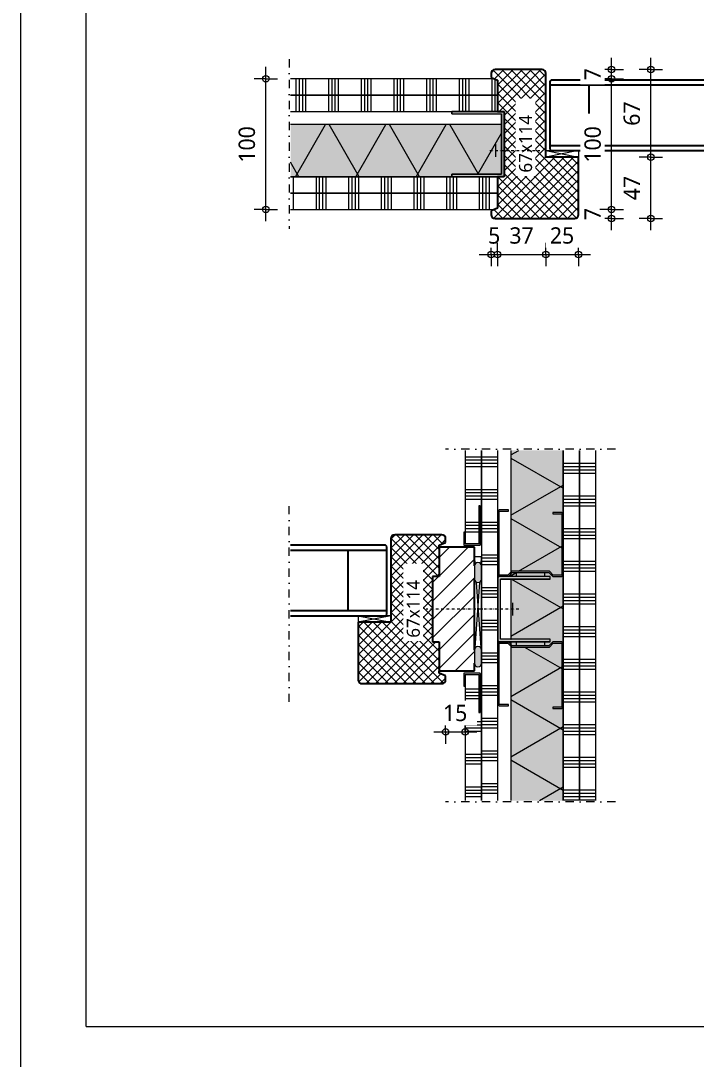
# Model space of a CAD drawing. Header units: millimetres. Extents: x -14863 to -6053, y 1430 to 7872.
# Drawn here: x -14853 to -14336, y 6282 to 7077 of the extents above; entities that cross this region are included whole.
import ezdxf

# ---------------------------------------------------------------- set-up
doc = ezdxf.new("R2010")
doc.units = ezdxf.units.MM
doc.linetypes.add('Dash dot', pattern=[15.875, 6.35, -4.7625, 0, -4.7625])
doc.linetypes.add('Streep-stip _ detail', pattern=[4, 2, -1, 0, -1])
for name, color, linetype, lineweight in [('A-ANNO-DIMS', 211, 'Continuous', 13), ('A-ANNO-DIMS-5', 211, 'Continuous', 13), ('A-ANNO-NOTE', 131, 'Continuous', 18), ('A-DETL', 90, 'Continuous', 18), ('A-DETL-GENF', 92, 'Continuous', 18)]:
    doc.layers.add(name, color=color, linetype=linetype, lineweight=lineweight)
doc.styles.add('Segoe UI', font='segoeui.ttf', dxfattribs={"height": 10})
doc.styles.add('Segoe UI_2', font='segoeui.ttf', dxfattribs={"height": 12.5})
doc.dimstyles.new('2_5_mm', dxfattribs={"dimscale": 304.8, "dimtxt": 13.092049, "dimasz": 0.016404, "dimexe": 0.029528, "dimexo": 0.0625, "dimgap": 0.014764, "dimtad": 1, "dimdec": 0, "dimzin": 0, "dimdsep": 46, "dimtxsty": 'Segoe UI_2', "dimblk1": 'DOTBLANK', "dimblk2": 'DOTBLANK', "dimsah": 1, "dimcen": 0.09, "dimdle": 0.029528, "dimazin": 0, "dimtfac": 1, "dimtdec": 4, "dimtix": 1, "dimtmove": 0, "dimatfit": 3, "dimfxl": 0.029528, "dimfxlon": 1, "dimtvp": 1, "dimtfill": 1, "dimtolj": 1, "dimtzin": 0, "dimarcsym": 2})

# ---------------------------------------------------------------- blocks, each defined once
blk = doc.blocks.new('42 isolatie - Type 1-3760191-32_1 Binnenkozijnen - hout')
at = {"layer": 'A-DETL-GENF'}
h = blk.add_hatch(color=256, dxfattribs=at)
h.paths.add_polyline_path([(1.28, 0.8), (124.82, 0.8), (124.82, 2.8), (162.82, 2.8), (162.82, 40.8), (1.28, 40.8)])
h.paths.add_polyline_path([(164.82, 0.8), (164.82, 1.8), (163.82, 0.8)])
at = {"layer": 'A-DETL-GENF', "lineweight": 13}
h = blk.add_hatch(dxfattribs=at)
h.set_pattern_fill('FP_7', color=256, style=0, pattern_type=2)
h.set_pattern_definition([(60, (0, 0), (-34.641, 20), []), (120, (0, 0), (-34.641, -20), [])])
h.paths.add_polyline_path([(1.28, 0.8), (124.82, 0.8), (124.82, 2.8), (162.82, 2.8), (162.82, 40.8), (1.28, 40.8)])
h.paths.add_polyline_path([(164.82, 0.8), (164.82, 1.8), (163.82, 0.8)])
at = {"layer": 'A-DETL-GENF'}
for p, q in [((162.82, 40.8), (1.28, 40.8)), ((162.82, 40.8), (1.28, 40.8)), ((1.28, 0.8), (124.82, 0.8)), ((124.82, 0.8), (159.82, 0.8))]:
    blk.add_line(p, q, dxfattribs=at)
blk = doc.blocks.new('40  gipsplaat - D12_5-2957420-32_1 Binnenkozijnen - hout')
at = {"layer": 'A-DETL-GENF', "lineweight": 13}
h = blk.add_hatch(dxfattribs=at)
h.set_pattern_fill('FP_24', color=256, style=0, pattern_type=2)
h.set_pattern_definition([(90, (14657.634, -7007.66), (-25, 1e-15), []), (90, (14660.134, -7007.66), (-25, 1e-15), []), (90, (14662.634, -7007.66), (-25, 1e-15), []), (90, (14665.134, -7007.66), (-25, 1e-15), [])])
h.paths.add_polyline_path([(159.54, 0), (159.54, 12.5), (1, 12.5), (1, 0), (124.54, 0)])
at = {"layer": 'A-DETL-GENF'}
for p, q in [((159.54, 12.5), (1, 12.5)), ((159.54, 0), (159.54, 12.5)), ((159.54, 0), (159.54, 12.5)), ((1, 0), (124.54, 0)), ((1, 0), (124.54, 0)), ((124.54, 0), (159.54, 0))]:
    blk.add_line(p, q, dxfattribs=at)
blk = doc.blocks.new('40  gipsplaat - D12_5-V8-32_1 Binnenkozijnen - hout')
at = {"layer": 'A-DETL-GENF', "lineweight": 13}
h = blk.add_hatch(dxfattribs=at)
h.set_pattern_fill('FP_25', color=256, style=0, pattern_type=2)
h.set_pattern_definition([(90, (14657.634, -7020.16), (-25, 1e-15), []), (90, (14660.134, -7020.16), (-25, 1e-15), []), (90, (14662.634, -7020.16), (-25, 1e-15), []), (90, (14665.134, -7020.16), (-25, 1e-15), [])])
h.paths.add_polyline_path([(154.54, 0), (159.54, 0), (159.54, 11.5), (157.04, 12.5), (1, 12.5), (1, 0), (30.04, 0)])
at = {"layer": 'A-DETL-GENF'}
for p, q in [((157.04, 12.5), (1, 12.5)), ((157.04, 12.5), (1, 12.5)), ((159.54, 0), (159.54, 11.5)), ((1, 0), (159.54, 0)), ((1, 0), (159.54, 0))]:
    blk.add_line(p, q, dxfattribs=at)
blk = doc.blocks.new('40  gipsplaat - D12_5-V9-32_1 Binnenkozijnen - hout')
at = {"layer": 'A-DETL-GENF', "lineweight": 13}
h = blk.add_hatch(dxfattribs=at)
h.set_pattern_fill('FP_26', color=256, style=0, pattern_type=2)
h.set_pattern_definition([(270, (-14498.096, 6957.66), (25, 1e-15), []), (270, (-14500.596, 6957.66), (25, 1e-15), []), (270, (-14503.096, 6957.66), (25, 1e-15), []), (270, (-14505.596, 6957.66), (25, 1e-15), [])])
h.paths.add_polyline_path([(129.5, 12.5), (0, 12.5), (0, 0), (158.54, 0), (158.54, 12.5)])
at = {"layer": 'A-DETL-GENF'}
for p, q in [((158.54, 12.5), (0, 12.5)), ((0, 12.5), (0, 0)), ((0, 12.5), (0, 0)), ((0, 0), (35, 0)), ((35, 0), (158.54, 0)), ((35, 0), (158.54, 0))]:
    blk.add_line(p, q, dxfattribs=at)
blk = doc.blocks.new('40  gipsplaat - D12_5-V10-32_1 Binnenkozijnen - hout')
at = {"layer": 'A-DETL-GENF', "lineweight": 13}
h = blk.add_hatch(dxfattribs=at)
h.set_pattern_fill('FP_27', color=256, style=0, pattern_type=2)
h.set_pattern_definition([(270, (-14498.096, 6945.16), (25, 1e-15), []), (270, (-14500.596, 6945.16), (25, 1e-15), []), (270, (-14503.096, 6945.16), (25, 1e-15), []), (270, (-14505.596, 6945.16), (25, 1e-15), [])])
h.paths.add_polyline_path([(158.54, 12.5), (2.5, 12.5), (0, 11.5), (0, 0), (158.54, 0)])
at = {"layer": 'A-DETL-GENF'}
for p, q in [((0, 11.5), (0, 0)), ((158.54, 12.5), (2.5, 12.5)), ((158.54, 12.5), (2.5, 12.5)), ((0, 0), (158.54, 0)), ((0, 0), (158.54, 0))]:
    blk.add_line(p, q, dxfattribs=at)
blk = doc.blocks.new('22 verzwaard metalstud profiel - 50 mm-4398025-32_1 Binnenkozijnen - hout')
at = {"layer": 'A-DETL-GENF'}
blk.add_hatch(color=256, dxfattribs=at).paths.add_polyline_path([(-25, 5), (-25, 1), (-24, 0), (24, 0), (25, 1), (25, 40), (23, 40), (23, 2), (-23, 2), (-23, 40), (-25, 40)])
for p, q in [((-23, 40), (-25, 40)), ((-25, 40), (-25, 5)), ((-25, 40), (-25, 5)), ((-25, 40), (-23, 40)), ((-23, 2), (-23, 40)), ((-23, 40), (-23, 2)), ((25, 40), (23, 40)), ((23, 40), (23, 2)), ((23, 40), (23, 2)), ((23, 40), (25, 40)), ((25, 5), (25, 40)), ((25, 40), (25, 5)), ((-25, 1), (-24, 0)), ((-25, 1), (-24, 0)), ((23, 2), (-23, 2)), ((-23, 2), (23, 2)), ((24, 0), (25, 1)), ((25, 1), (24, 0))]:
    blk.add_line(p, q, dxfattribs=at)
blk = doc.blocks.new('32 houten stijl var I - 67x114 _25sp_-4926332-32_1 Binnenkozijnen - hout')
at = {"layer": 'A-DETL-GENF', "lineweight": 13}
h = blk.add_hatch(dxfattribs=at)
h.set_pattern_fill('FP_28', color=256, style=0, pattern_type=2)
h.set_pattern_definition([(45, (14493.096, -7039.661), (-3.5355339, 3.5355339), []), (135, (14493.096, -7039.661), (-3.5355339, -3.5355339), [])])
h.paths.add_polyline_path([(64, -114), (64.78, -113.9), (65.5, -113.6), (66.12, -113.12), (66.6, -112.5), (66.9, -111.78), (67, -111), (67, -67), (42, -67), (42, -3), (41.9, -2.22), (41.6, -1.5), (41.12, -0.88), (40.5, -0.4), (39.78, -0.1), (39, 0), (3, 0), (2.22, -0.1), (1.5, -0.4), (0.88, -0.88), (0.4, -1.5), (0.1, -2.22), (0, -3), (0, -6), (5, -8), (5, -32), (10, -32), (10, -82), (5, -82), (5, -106), (0, -108), (0, -111), (0.1, -111.78), (0.4, -112.5), (0.88, -113.12), (1.5, -113.6), (2.22, -113.9), (3, -114), (28.19, -114)])
at = {"layer": 'A-DETL-GENF', "lineweight": 25}
for p, q in [((39, 0), (3, 0)), ((0, -3), (0, -6)), ((0, -6), (5, -8)), ((42, -67), (42, -3)), ((5, -8), (5, -32)), ((5, -32), (10, -32)), ((10, -32), (10, -82)), ((67, -67), (42, -67)), ((67, -111), (67, -67)), ((10, -82), (5, -82)), ((5, -82), (5, -106)), ((5, -106), (0, -108)), ((0, -108), (0, -111)), ((3, -114), (64, -114))]:
    blk.add_line(p, q, dxfattribs=at)
for centre, start, end in [((3, -3), 90, 180), ((39, -3), 0, 90), ((3, -111), 180, 270), ((64, -111), 270, 0)]:
    blk.add_arc(centre, 3, start, end, dxfattribs=at)
blk = doc.blocks.new('32 binnendeur-horizontaal - D 54 _sp25_-2392884-32_1 Binnenkozijnen - hout')
at = {"layer": 'A-DETL-GENF', "lineweight": 25}
for p, q in [((-952.26, 1052.46), (-953.26, 1051.46)), ((-953.26, 1051.46), (-953.26, 1048.46)), ((-824.47, 1052.46), (-952.26, 1052.46)), ((-685.26, 1052.46), (-770.47, 1052.46)), ((-684.26, 1051.46), (-685.26, 1052.46)), ((-684.26, 1048.46), (-684.26, 1051.46)), ((-923.26, 1048.46), (-953.26, 1048.46)), ((-953.26, 1048.46), (-953.26, 1002.46)), ((-824.47, 1048.46), (-953.26, 1048.46)), ((-923.26, 1002.46), (-923.26, 1048.46)), ((-684.26, 1048.46), (-770.47, 1048.46)), ((-714.26, 1048.46), (-714.26, 1002.46)), ((-684.26, 1048.46), (-714.26, 1048.46)), ((-684.26, 1002.46), (-684.26, 1048.46)), ((-953.26, 1002.46), (-953.26, 999.46)), ((-953.26, 1002.46), (-923.26, 1002.46)), ((-953.26, 1002.46), (-824.47, 1002.46)), ((-770.47, 1002.46), (-684.26, 1002.46)), ((-714.26, 1002.46), (-684.26, 1002.46)), ((-684.26, 999.46), (-684.26, 1002.46)), ((-953.26, 999.46), (-952.26, 998.46)), ((-952.26, 998.46), (-824.47, 998.46)), ((-770.47, 998.46), (-685.26, 998.46)), ((-685.26, 998.46), (-684.26, 999.46))]:
    blk.add_line(p, q, dxfattribs=at)
at = {"layer": 'A-DETL-GENF'}
for p, q in [((-956.26, 998.46), (-931.26, 998.46)), ((-956.26, 993.46), (-956.26, 998.46)), ((-956.26, 998.46), (-931.26, 993.46)), ((-931.26, 998.46), (-956.26, 993.46)), ((-931.26, 998.46), (-931.26, 993.46)), ((-706.26, 998.46), (-706.26, 993.46)), ((-681.26, 998.46), (-706.26, 998.46)), ((-681.26, 998.46), (-706.26, 993.46)), ((-706.26, 998.46), (-681.26, 993.46)), ((-681.26, 993.46), (-681.26, 998.46)), ((-931.26, 993.46), (-956.26, 993.46)), ((-706.26, 993.46), (-681.26, 993.46))]:
    blk.add_line(p, q, dxfattribs=at)
blk = doc.blocks.new('32 houten stijl var I - 67x114 _25sp_-V18-32_1 Binnenkozijnen - hout')
at = {"layer": 'A-DETL-GENF', "lineweight": 13}
h = blk.add_hatch(dxfattribs=at)
h.set_pattern_fill('FP_45', color=256, style=0, pattern_type=2)
h.set_pattern_definition([(225, (-14527.894, 6683.661), (3.5355339, -3.5355339), []), (315, (-14527.894, 6683.661), (3.5355339, 3.5355339), [])])
h.paths.add_polyline_path([(64, 114), (3, 114), (2.22, 113.9), (1.5, 113.6), (0.88, 113.12), (0.4, 112.5), (0.1, 111.78), (0, 111), (0, 108), (5, 106), (5, 82), (10, 82), (10, 32), (5, 32), (5, 8), (0, 6), (0, 3), (0.1, 2.22), (0.4, 1.5), (0.88, 0.88), (1.5, 0.4), (2.22, 0.1), (3, 0), (39, 0), (39.78, 0.1), (40.5, 0.4), (41.12, 0.88), (41.6, 1.5), (41.9, 2.22), (42, 3), (42, 67), (67, 67), (67, 111), (66.9, 111.78), (66.6, 112.5), (66.12, 113.12), (65.5, 113.6), (64.78, 113.9)])
at = {"layer": 'A-DETL-GENF', "lineweight": 25}
for p, q in [((64, 114), (3, 114)), ((0, 111), (0, 108)), ((0, 108), (5, 106)), ((5, 106), (5, 104.23)), ((67, 67), (67, 111)), ((42, 3), (42, 67)), ((42, 67), (67, 67)), ((5, 8), (0, 6)), ((5, 9.5), (5, 8)), ((0, 6), (0, 3)), ((3, 0), (39, 0))]:
    blk.add_line(p, q, dxfattribs=at)
for centre, start, end in [((3, 111), 90, 180), ((64, 111), 360, 90), ((3, 3), 180, 270), ((39, 3), 270, 360)]:
    blk.add_arc(centre, 3, start, end, dxfattribs=at)
blk = doc.blocks.new('32 binnendeur-horizontaal - D 54 _sp25_-2392885-32_1 Binnenkozijnen - hout')
at = {"layer": 'A-DETL-GENF', "lineweight": 25}
for p, q in [((-845.26, 1052.46), (-918, 1052.46)), ((-844.26, 1051.46), (-845.26, 1052.46)), ((-844.26, 1048.46), (-844.26, 1051.46)), ((-844.26, 1048.46), (-918, 1048.46)), ((-874.26, 1048.46), (-874.26, 1002.46)), ((-844.26, 1048.46), (-874.26, 1048.46)), ((-844.26, 1002.46), (-844.26, 1048.46)), ((-918, 1002.46), (-844.26, 1002.46)), ((-874.26, 1002.46), (-844.26, 1002.46)), ((-844.26, 999.46), (-844.26, 1002.46)), ((-918, 998.46), (-845.26, 998.46)), ((-845.26, 998.46), (-844.26, 999.46))]:
    blk.add_line(p, q, dxfattribs=at)
at = {"layer": 'A-DETL-GENF'}
for p, q in [((-866.26, 998.46), (-866.26, 993.46)), ((-841.26, 998.46), (-866.26, 998.46)), ((-841.26, 998.46), (-866.26, 993.46)), ((-866.26, 998.46), (-841.26, 993.46)), ((-841.26, 993.46), (-841.26, 998.46)), ((-866.26, 993.46), (-841.26, 993.46))]:
    blk.add_line(p, q, dxfattribs=at)
blk = doc.blocks.new('42 isolatie - Type 1-3789505-32_1 Binnenkozijnen - hout')
at = {"layer": 'A-DETL-GENF'}
h = blk.add_hatch(color=256, dxfattribs=at)
h.paths.add_polyline_path([(269.28, -40.8), (269.28, -0.8), (197.78, -0.8), (198.78, -1.8), (198.78, -8.8), (197.78, -8.8), (197.78, -1.8), (148.78, -1.8), (148.78, -8.39), (151.78, -11.39), (151.78, -40.21), (151.2, -40.8), (190.43, -40.8)])
h.paths.add_polyline_path([(150.78, -36.8), (147.78, -36.8), (147.78, -40.8), (149.78, -40.8), (150.78, -39.8)])
h.paths.add_polyline_path([(150.78, -11.8), (147.78, -8.8), (147.78, -1.8), (148.78, -0.8), (96.78, -0.8), (97.78, -1.8), (97.78, -8.8), (94.78, -11.8), (94.78, -14.8), (97.78, -14.8), (97.78, -10.8), (99.78, -10.8), (99.78, -40.8), (145.78, -40.8), (145.78, -10.8), (147.78, -10.8), (147.78, -14.8), (150.78, -14.8)])
h.paths.add_polyline_path([(97.78, -39.8), (97.78, -36.8), (94.78, -36.8), (94.78, -39.8), (95.78, -40.8), (97.78, -40.8)])
h.paths.add_polyline_path([(96.78, -8.39), (96.78, -1.8), (49.78, -1.8), (49.78, -8.8), (48.78, -8.8), (48.78, -1.8), (49.78, -0.8), (1.28, -0.8), (1.28, -40.8), (94.37, -40.8), (93.78, -40.21), (93.78, -11.39), (96.37, -8.8)])
at = {"layer": 'A-DETL-GENF', "lineweight": 13}
h = blk.add_hatch(dxfattribs=at)
h.set_pattern_fill('FP_6', color=256, style=0, pattern_type=2)
h.set_pattern_definition([(300, (0, 0), (-34.641, -20), []), (240, (0, 0), (-34.641, 20), [])])
h.paths.add_polyline_path([(269.28, -40.8), (269.28, -0.8), (197.78, -0.8), (198.78, -1.8), (198.78, -8.8), (197.78, -8.8), (197.78, -1.8), (148.78, -1.8), (148.78, -8.39), (151.78, -11.39), (151.78, -40.21), (151.2, -40.8), (190.43, -40.8)])
h.paths.add_polyline_path([(150.78, -36.8), (147.78, -36.8), (147.78, -40.8), (149.78, -40.8), (150.78, -39.8)])
h.paths.add_polyline_path([(150.78, -11.8), (147.78, -8.8), (147.78, -1.8), (148.78, -0.8), (96.78, -0.8), (97.78, -1.8), (97.78, -8.8), (94.78, -11.8), (94.78, -14.8), (97.78, -14.8), (97.78, -10.8), (99.78, -10.8), (99.78, -40.8), (145.78, -40.8), (145.78, -10.8), (147.78, -10.8), (147.78, -14.8), (150.78, -14.8)])
h.paths.add_polyline_path([(97.78, -39.8), (97.78, -36.8), (94.78, -36.8), (94.78, -39.8), (95.78, -40.8), (97.78, -40.8)])
h.paths.add_polyline_path([(96.78, -8.39), (96.78, -1.8), (49.78, -1.8), (49.78, -8.8), (48.78, -8.8), (48.78, -1.8), (49.78, -0.8), (1.28, -0.8), (1.28, -40.8), (94.37, -40.8), (93.78, -40.21), (93.78, -11.39), (96.37, -8.8)])
at = {"layer": 'A-DETL-GENF'}
for p, q in [((49.78, -0.8), (1.28, -0.8)), ((57.78, -0.8), (49.78, -0.8)), ((96.78, -0.8), (57.78, -0.8)), ((148.78, -0.8), (96.78, -0.8)), ((187.78, -0.8), (148.78, -0.8)), ((197.78, -0.8), (187.78, -0.8)), ((269.28, -0.8), (197.78, -0.8)), ((1.28, -40.8), (94.37, -40.8)), ((1.28, -40.8), (94.37, -40.8)), ((95.78, -40.8), (97.78, -40.8)), ((95.78, -40.8), (97.78, -40.8)), ((99.78, -40.8), (145.78, -40.8)), ((99.78, -40.8), (145.78, -40.8)), ((147.78, -40.8), (149.78, -40.8)), ((147.78, -40.8), (149.78, -40.8)), ((151.2, -40.8), (269.28, -40.8)), ((151.2, -40.8), (269.28, -40.8))]:
    blk.add_line(p, q, dxfattribs=at)
blk = doc.blocks.new('40  gipsplaat - D12_5-2957429-32_1 Binnenkozijnen - hout')
at = {"layer": 'A-DETL-GENF', "lineweight": 13}
h = blk.add_hatch(dxfattribs=at)
h.set_pattern_fill('FP_46', color=256, style=0, pattern_type=2)
h.set_pattern_definition([(90, (6739.166, 14487.894), (-25, 1e-15), []), (90, (6736.666, 14487.894), (-25, 1e-15), []), (90, (6734.166, 14487.894), (-25, 1e-15), []), (90, (6731.666, 14487.894), (-25, 1e-15), [])])
h.paths.add_polyline_path([(269, 0), (1, 0), (1, -12.5), (269, -12.5)])
at = {"layer": 'A-DETL-GENF'}
for p, q in [((47.5, 0), (1, 0)), ((47.5, 0), (1, 0)), ((57.5, 0), (47.5, 0)), ((96.5, 0), (57.5, 0)), ((98.5, 0), (96.5, 0)), ((98.5, 0), (96.5, 0)), ((146.5, 0), (98.5, 0)), ((148.5, 0), (146.5, 0)), ((148.5, 0), (146.5, 0)), ((187.5, 0), (148.5, 0)), ((195.5, 0), (187.5, 0)), ((269, 0), (195.5, 0)), ((269, 0), (195.5, 0)), ((1, -12.5), (73.12, -12.5)), ((73.12, -12.5), (89.43, -12.5)), ((73.12, -12.5), (89.43, -12.5)), ((89.43, -12.5), (99.43, -12.5)), ((99.43, -12.5), (153.81, -12.5)), ((99.43, -12.5), (153.81, -12.5)), ((153.81, -12.5), (163.81, -12.5)), ((163.81, -12.5), (172.36, -12.5)), ((163.81, -12.5), (172.36, -12.5)), ((172.36, -12.5), (269, -12.5))]:
    blk.add_line(p, q, dxfattribs=at)
blk = doc.blocks.new('40  gipsplaat - D12_5-2957430-32_1 Binnenkozijnen - hout')
at = {"layer": 'A-DETL-GENF', "lineweight": 13}
h = blk.add_hatch(dxfattribs=at)
h.set_pattern_fill('FP_47', color=256, style=0, pattern_type=2)
h.set_pattern_definition([(90, (6566.8, 14500.394), (-25, 1e-15), []), (90, (6564.3, 14500.394), (-25, 1e-15), []), (90, (6561.8, 14500.394), (-25, 1e-15), []), (90, (6559.3, 14500.394), (-25, 1e-15), [])])
h.paths.add_polyline_path([(96.64, -1), (96.64, 0), (0, 0), (0, -1), (29.14, -1), (29.14, -2), (0.14, -2), (0.14, -12.5), (96.64, -12.5), (96.64, -2)])
at = {"layer": 'A-DETL-GENF'}
for p, q in [((96.64, 0), (0, 0)), ((0, 0), (0, -1)), ((96.64, 0), (0, 0)), ((0, 0), (0, -1)), ((0.14, -12.5), (9.14, -12.5)), ((9.14, -12.5), (96.64, -12.5)), ((9.14, -12.5), (96.64, -12.5))]:
    blk.add_line(p, q, dxfattribs=at)
blk = doc.blocks.new('40  gipsplaat - D12_5-V19-32_1 Binnenkozijnen - hout')
at = {"layer": 'A-DETL-GENF', "lineweight": 13}
h = blk.add_hatch(dxfattribs=at)
h.set_pattern_fill('FP_48', color=256, style=0, pattern_type=2)
h.set_pattern_definition([(270, (-6469.166, -14437.894), (25, 1e-15), []), (270, (-6466.666, -14437.894), (25, 1e-15), []), (270, (-6464.166, -14437.894), (25, 1e-15), []), (270, (-6461.666, -14437.894), (25, 1e-15), [])])
h.paths.add_polyline_path([(1, -12.5), (269, -12.5), (269, 0), (1, 0)])
at = {"layer": 'A-DETL-GENF'}
for p, q in [((72.5, 0), (1, 0)), ((72.5, 0), (1, 0)), ((82.5, 0), (72.5, 0)), ((121.5, 0), (82.5, 0)), ((173.5, 0), (121.5, 0)), ((173.5, 0), (121.5, 0)), ((212.5, 0), (173.5, 0)), ((220.5, 0), (212.5, 0)), ((269, 0), (220.5, 0)), ((269, 0), (220.5, 0)), ((1, -12.5), (269, -12.5))]:
    blk.add_line(p, q, dxfattribs=at)
blk = doc.blocks.new('40  gipsplaat - D12_5-V20-32_1 Binnenkozijnen - hout')
at = {"layer": 'A-DETL-GENF', "lineweight": 13}
h = blk.add_hatch(dxfattribs=at)
h.set_pattern_fill('FP_49', color=256, style=0, pattern_type=2)
h.set_pattern_definition([(270, (-6469.166, -14425.394), (25, 1e-15), []), (270, (-6466.666, -14425.394), (25, 1e-15), []), (270, (-6464.166, -14425.394), (25, 1e-15), []), (270, (-6461.666, -14425.394), (25, 1e-15), [])])
h.paths.add_polyline_path([(1, 0), (1, -12.5), (269, -12.5), (269, 0), (79.85, 0)])
at = {"layer": 'A-DETL-GENF'}
for p, q in [((269, 0), (1, 0)), ((269, 0), (1, 0)), ((1, -12.5), (269, -12.5)), ((1, -12.5), (269, -12.5))]:
    blk.add_line(p, q, dxfattribs=at)
blk = doc.blocks.new('22 metalstud profiel - 50 mm vert-4394538-32_1 Binnenkozijnen - hout')
at = {"layer": 'A-DETL-GENF'}
for points in [[(-24, 51), (-25, 50), (-25, 1), (-24, 0), (-17, 0), (-14, 3), (14, 3), (17, 0), (24, 0), (25, 1), (25, 48), (24, 49), (17, 49), (17, 48), (24, 48), (24, 1), (17.41, 1), (14.41, 4), (-14.41, 4), (-17.41, 1), (-24, 1), (-24, 50), (-17, 50), (-17, 51)], [(-11, 3), (-11, 0), (11, 0), (11, 3), (2.01, 3)]]:
    blk.add_hatch(color=256, dxfattribs=at).paths.add_polyline_path(points)
for p, q in [((-24, 51), (-25, 50)), ((-25, 50), (-25, 1)), ((-17, 51), (-24, 51)), ((-24, 1), (-24, 50)), ((-24, 50), (-17, 50)), ((-17, 50), (-17, 51)), ((24, 49), (17, 49)), ((17, 49), (17, 48)), ((17, 48), (24, 48)), ((25, 48), (24, 49)), ((24, 48), (24, 1)), ((25, 1), (25, 48)), ((-25, 1), (-24, 0)), ((-17.41, 1), (-24, 1)), ((-24, 0), (-17, 0)), ((-14.41, 4), (-17.41, 1)), ((-17, 0), (-14, 3)), ((14.41, 4), (-14.41, 4)), ((-14, 3), (14, 3)), ((-11, 3), (-11, 0)), ((11, 0), (11, 3)), ((14, 3), (17, 0)), ((17.41, 1), (14.41, 4)), ((24, 1), (17.41, 1)), ((24, 0), (25, 1))]:
    blk.add_line(p, q, dxfattribs=at)
blk = doc.blocks.new('22 metalstud profiel - 50 mm vert-V21-32_1 Binnenkozijnen - hout')
at = {"layer": 'A-DETL-GENF'}
for points in [[(24, 0), (25, 1), (25, 48), (24, 49), (17, 49), (17, 48), (24, 48), (24, 1), (17.41, 1), (14.41, 4), (-14.41, 4), (-17.41, 1), (-24, 1), (-24, 50), (-17, 50), (-17, 51), (-24, 51), (-25, 50), (-25, 1), (-24, 0), (-17, 0), (-14, 3), (14, 3), (17, 0)], [(-11, 0), (11, 0), (11, 3), (-11, 3)]]:
    blk.add_hatch(color=256, dxfattribs=at).paths.add_polyline_path(points)
for p, q in [((-24, 51), (-25, 50)), ((-25, 50), (-25, 1)), ((-17, 51), (-24, 51)), ((-24, 1), (-24, 50)), ((-24, 50), (-17, 50)), ((-17, 50), (-17, 51)), ((24, 49), (17, 49)), ((17, 49), (17, 48)), ((17, 48), (24, 48)), ((25, 48), (24, 49)), ((24, 48), (24, 1)), ((25, 1), (25, 48)), ((-25, 1), (-24, 0)), ((-17.41, 1), (-24, 1)), ((-14.41, 4), (-17.41, 1)), ((-17, 0), (-14, 3)), ((14.41, 4), (-14.41, 4)), ((-14, 3), (14, 3)), ((-11, 3), (-11, 0)), ((11, 0), (11, 3)), ((14, 3), (17, 0)), ((17.41, 1), (14.41, 4)), ((17, 0), (24, 0)), ((24, 1), (17.41, 1)), ((24, 0), (25, 1))]:
    blk.add_line(p, q, dxfattribs=at)
blk = doc.blocks.new('40  gipsplaat - D12_5-2957431-32_1 Binnenkozijnen - hout')
at = {"layer": 'A-DETL-GENF', "lineweight": 13}
h = blk.add_hatch(dxfattribs=at)
h.set_pattern_fill('FP_50', color=256, style=0, pattern_type=2)
h.set_pattern_definition([(90, (6739.166, 14500.394), (-25, 1e-15), []), (90, (6736.666, 14500.394), (-25, 1e-15), []), (90, (6734.166, 14500.394), (-25, 1e-15), []), (90, (6731.666, 14500.394), (-25, 1e-15), [])])
h.paths.add_polyline_path([(73.12, 0), (1, 0), (1, -12.5), (72.51, -12.5), (72.51, -2), (43.51, -2), (43.51, -1), (73.12, -1)])
at = {"layer": 'A-DETL-GENF'}
for p, q in [((73.12, 0), (1, 0)), ((73.12, 0), (1, 0)), ((73.12, -1), (73.12, 0)), ((73.12, -1), (73.12, 0)), ((1, -12.5), (63.51, -12.5)), ((1, -12.5), (63.51, -12.5)), ((63.51, -12.5), (72.51, -12.5))]:
    blk.add_line(p, q, dxfattribs=at)
blk = doc.blocks.new('22 verzwaard metalstud profiel - 50 mm-V54-32_1 Binnenkozijnen - hout')
at = {"layer": 'A-DETL-GENF'}
blk.add_hatch(color=256, dxfattribs=at).paths.add_polyline_path([(-25, -22.99), (-25, -40), (-23, -40), (-23, -2), (23, -2), (23, -40), (25, -40), (25, -1), (24, 0), (-24, 0), (-25, -1)])
for p, q in [((-24, 0), (-25, -1)), ((-25, -1), (-24, 0)), ((24, 0), (-24, 0)), ((24, 0), (-24, 0)), ((25, -1), (24, 0)), ((25, -1), (24, 0)), ((-25, -1), (-25, -40)), ((-25, -40), (-25, -1)), ((-23, -2), (23, -2)), ((-23, -40), (-23, -2)), ((-23, -40), (-23, -2)), ((-23, -2), (23, -2)), ((23, -2), (23, -40)), ((23, -40), (23, -2)), ((25, -40), (25, -1)), ((25, -40), (25, -1)), ((-25, -40), (-23, -40)), ((-25, -40), (-23, -40)), ((23, -40), (25, -40)), ((23, -40), (25, -40))]:
    blk.add_line(p, q, dxfattribs=at)
blk = doc.blocks.new('00 Afbreeklijn 0 s l - Type 1-2293167-32_1 Binnenkozijnen - hout')
at = {"layer": 'A-DETL-GENF', "linetype": 'Dash dot'}
blk.add_line((115, 0), (-15, 0), dxfattribs=at)
blk = doc.blocks.new('20  klos - Voorliggend-4373310-32_1 Binnenkozijnen - hout')
at = {"layer": 'A-DETL-GENF'}
for p, q in [((5.49, 77.32), (0, 77.32)), ((0, 77.32), (0, 70.45)), ((0, 77.32), (0.39, 71.82)), ((5.1, 71.82), (5.49, 77.32)), ((5.49, 70.45), (5.49, 77.32)), ((0, 60.45), (0, 6.07)), ((0.54, 7.68), (4.12, 58.07)), ((1.37, 58.07), (4.94, 7.68)), ((5.49, 6.07), (5.49, 60.45))]:
    blk.add_line(p, q, dxfattribs=at)
blk = doc.blocks.new('30 compressieband - B 15-4454863-32_1 Binnenkozijnen - hout')
at = {"layer": 'A-DETL-GENF', "lineweight": 13}
blk.add_hatch(color=256, dxfattribs=at).paths.add_polyline_path([(-711.14, 2.74), (-711.04, 2.03), (-710.77, 1.37), (-710.33, 0.8), (-709.76, 0.37), (-709.1, 0.09), (-708.39, 0), (-698.39, 0), (-697.68, 0.09), (-697.02, 0.37), (-696.45, 0.8), (-696.02, 1.37), (-695.74, 2.03), (-695.65, 2.74), (-695.74, 3.45), (-696.02, 4.11), (-696.45, 4.68), (-697.02, 5.12), (-697.68, 5.39), (-698.39, 5.49), (-708.39, 5.49), (-709.1, 5.39), (-709.76, 5.12), (-710.33, 4.68), (-710.77, 4.11), (-711.04, 3.45)])
for p, q in [((-698.39, 5.49), (-708.39, 5.49)), ((-708.39, 0), (-698.39, 0))]:
    blk.add_line(p, q, dxfattribs=at)
at = {"layer": 'A-DETL-GENF'}
for centre, start, end in [((-708.39, 2.74), 90, 270), ((-698.39, 2.74), 270, 90)]:
    blk.add_arc(centre, 2.74, start, end, dxfattribs=at)
blk = doc.blocks.new('42 PVC beëindigingsprofiel - Type 3741-4977620-32_1 Binnenkozijnen - hout')
at = {"layer": 'A-DETL-GENF'}
for p, q in [((-1, -1), (-31, -1)), ((-31, -1), (-31, -2)), ((-31, -2), (-2, -2)), ((-2, -2), (-2, -12.5)), ((-1, -13.5), (-1, -1)), ((-2, -12.5), (-11, -12.5)), ((-11, -12.5), (-11, -13.5)), ((-11, -13.5), (-1, -13.5))]:
    blk.add_line(p, q, dxfattribs=at)
blk = doc.blocks.new('42 PVC beëindigingsprofiel - Type 3741-2060503-32_1 Binnenkozijnen - hout')
at = {"layer": 'A-DETL-GENF'}
for p, q in [((-1, 13.5), (-11, 13.5)), ((-11, 13.5), (-11, 12.5)), ((-11, 12.5), (-2, 12.5)), ((-2, 12.5), (-2, 2)), ((-1, 1), (-1, 13.5)), ((-2, 2), (-31, 2)), ((-31, 2), (-31, 1)), ((-31, 1), (-1, 1))]:
    blk.add_line(p, q, dxfattribs=at)
blk = doc.blocks.new('00 schroef-lijn s l - 00 g schroef-lijn s l-2298196-32_1 Binnenkozijnen - hout')
at = {"layer": 'A-DETL-GENF', "linetype": 'Streep-stip _ detail', "lineweight": 13}
blk.add_line((-6, 0), (32.35, 0), dxfattribs=at)
at = {"layer": 'A-DETL-GENF'}
blk.add_line((-1.5, 4.78), (-1.5, -4.78), dxfattribs=at)
blk = doc.blocks.new('00 schroef-lijn s l - 00 g schroef-lijn s l-2298197-32_1 Binnenkozijnen - hout')
at = {"layer": 'A-DETL-GENF', "linetype": 'Streep-stip _ detail', "lineweight": 13}
blk.add_line((-6, 0), (65, 0), dxfattribs=at)
at = {"layer": 'A-DETL-GENF'}
blk.add_line((-1.5, 4.78), (-1.5, -4.78), dxfattribs=at)
blk = doc.blocks.new('00 afbreeklijn 1 s l - Type 1-2314049-32_1 Binnenkozijnen - hout')
at = {"layer": 'A-DETL-GENF', "linetype": 'Dash dot'}
blk.add_line((135, 0), (-15, 0), dxfattribs=at)
blk = doc.blocks.new('DIMBLOCK10-32_1 Binnenkozijnen - hout')
at = {"layer": 'A-ANNO-DIMS-5'}
for p, q in [((-14665.56, 6923.66), (-14665.56, 7041.66)), ((-14665.56, 7032.66), (-14674.56, 7032.66)), ((-14665.56, 7032.66), (-14656.56, 7032.66)), ((-14665.56, 6932.66), (-14674.56, 6932.66)), ((-14665.56, 6932.66), (-14656.56, 6932.66))]:
    blk.add_line(p, q, dxfattribs=at)
for centre in [(-14665.56, 7032.66), (-14665.56, 6932.66)]:
    blk.add_circle(centre, 2.5, dxfattribs=at)
at = {"layer": 'A-ANNO-DIMS-5', "color": 0, "insert": (-14686.37, 6968.38), "char_height": 12.5, "width": 34.2774, "attachment_point": 1, "rotation": 90, "line_spacing_factor": 1.142579, "style": 'Segoe UI_2', "bg_fill": 3, "box_fill_scale": 1.25, "bg_fill_color": 9, "bg_fill_true_color": 13158600, "bg_fill_transparency": 0}
blk.add_mtext('100', dxfattribs=at)
blk = doc.blocks.new('_DotBlank')
at = {"color": 0, "linetype": 'ByBlock', "lineweight": -2}
blk.add_line((-0.5, 0), (-1, 0), dxfattribs=at)
blk.add_circle((0, 0), 0.5, dxfattribs=at)
blk = doc.blocks.new('DIMBLOCK11-32_1 Binnenkozijnen - hout')
at = {"layer": 'A-ANNO-DIMS-5'}
for p, q in [((-14400.85, 6932.66), (-14409.85, 6932.66)), ((-14400.85, 6916.66), (-14400.85, 6932.66)), ((-14400.85, 6932.66), (-14391.85, 6932.66)), ((-14400.85, 6925.66), (-14409.85, 6925.66)), ((-14400.85, 6925.66), (-14391.85, 6925.66))]:
    blk.add_line(p, q, dxfattribs=at)
for centre in [(-14400.85, 6932.66), (-14400.85, 6925.66)]:
    blk.add_circle(centre, 2.5, dxfattribs=at)
at = {"layer": 'A-ANNO-DIMS-5', "color": 0, "insert": (-14421.65, 6924.4), "char_height": 12.5, "width": 11.4258, "attachment_point": 1, "rotation": 90, "line_spacing_factor": 1.142579, "style": 'Segoe UI_2', "bg_fill": 3, "box_fill_scale": 1.25, "bg_fill_color": 9, "bg_fill_true_color": 13158600, "bg_fill_transparency": 0}
blk.add_mtext('7', dxfattribs=at)
blk = doc.blocks.new('DIMBLOCK12-32_1 Binnenkozijnen - hout')
at = {"layer": 'A-ANNO-DIMS-5'}
for p, q in [((-14400.85, 7032.66), (-14409.85, 7032.66)), ((-14400.85, 6932.66), (-14400.85, 7032.66)), ((-14400.85, 7032.66), (-14391.85, 7032.66)), ((-14400.85, 6932.66), (-14409.85, 6932.66)), ((-14400.85, 6932.66), (-14391.85, 6932.66))]:
    blk.add_line(p, q, dxfattribs=at)
for centre in [(-14400.85, 7032.66), (-14400.85, 6932.66)]:
    blk.add_circle(centre, 2.5, dxfattribs=at)
at = {"layer": 'A-ANNO-DIMS-5', "color": 0, "insert": (-14421.65, 6968.38), "char_height": 12.5, "width": 34.2774, "attachment_point": 1, "rotation": 90, "line_spacing_factor": 1.142579, "style": 'Segoe UI_2', "bg_fill": 3, "box_fill_scale": 1.25, "bg_fill_color": 9, "bg_fill_true_color": 13158600, "bg_fill_transparency": 0}
blk.add_mtext('100', dxfattribs=at)
blk = doc.blocks.new('DIMBLOCK13-32_1 Binnenkozijnen - hout')
at = {"layer": 'A-ANNO-DIMS-5'}
for p, q in [((-14400.85, 7032.66), (-14400.85, 7048.66)), ((-14400.85, 7039.66), (-14409.85, 7039.66)), ((-14400.85, 7039.66), (-14391.85, 7039.66)), ((-14400.85, 7032.66), (-14409.85, 7032.66)), ((-14400.85, 7032.66), (-14391.85, 7032.66))]:
    blk.add_line(p, q, dxfattribs=at)
for centre in [(-14400.85, 7039.66), (-14400.85, 7032.66)]:
    blk.add_circle(centre, 2.5, dxfattribs=at)
at = {"layer": 'A-ANNO-DIMS-5', "color": 0, "insert": (-14421.65, 7031.4), "char_height": 12.5, "width": 11.4258, "attachment_point": 1, "rotation": 90, "line_spacing_factor": 1.142579, "style": 'Segoe UI_2', "bg_fill": 3, "box_fill_scale": 1.25, "bg_fill_color": 9, "bg_fill_true_color": 13158600, "bg_fill_transparency": 0}
blk.add_mtext('7', dxfattribs=at)
blk = doc.blocks.new('DIMBLOCK14-32_1 Binnenkozijnen - hout')
at = {"layer": 'A-ANNO-DIMS-5'}
for p, q in [((-14370.85, 6972.66), (-14379.85, 6972.66)), ((-14370.85, 6916.66), (-14370.85, 6972.66)), ((-14370.85, 6972.66), (-14361.85, 6972.66)), ((-14370.85, 6925.66), (-14379.85, 6925.66)), ((-14370.85, 6925.66), (-14361.85, 6925.66))]:
    blk.add_line(p, q, dxfattribs=at)
for centre in [(-14370.85, 6972.66), (-14370.85, 6925.66)]:
    blk.add_circle(centre, 2.5, dxfattribs=at)
at = {"layer": 'A-ANNO-DIMS-5', "color": 0, "insert": (-14391.65, 6939.64), "char_height": 12.5, "width": 22.8516, "attachment_point": 1, "rotation": 90, "line_spacing_factor": 1.142579, "style": 'Segoe UI_2', "bg_fill": 3, "box_fill_scale": 1.25, "bg_fill_color": 9, "bg_fill_true_color": 13158600, "bg_fill_transparency": 0}
blk.add_mtext('47', dxfattribs=at)
blk = doc.blocks.new('DIMBLOCK15-32_1 Binnenkozijnen - hout')
at = {"layer": 'A-ANNO-DIMS-5'}
for p, q in [((-14370.85, 6972.66), (-14370.85, 7048.66)), ((-14370.85, 7039.66), (-14379.85, 7039.66)), ((-14370.85, 7039.66), (-14361.85, 7039.66)), ((-14370.85, 6972.66), (-14379.85, 6972.66)), ((-14370.85, 6972.66), (-14361.85, 6972.66))]:
    blk.add_line(p, q, dxfattribs=at)
for centre in [(-14370.85, 7039.66), (-14370.85, 6972.66)]:
    blk.add_circle(centre, 2.5, dxfattribs=at)
at = {"layer": 'A-ANNO-DIMS-5', "color": 0, "insert": (-14391.65, 6996.64), "char_height": 12.5, "width": 22.8516, "attachment_point": 1, "rotation": 90, "line_spacing_factor": 1.142579, "style": 'Segoe UI_2', "bg_fill": 3, "box_fill_scale": 1.25, "bg_fill_color": 9, "bg_fill_true_color": 13158600, "bg_fill_transparency": 0}
blk.add_mtext('67', dxfattribs=at)
blk = doc.blocks.new('DIMBLOCK19-32_1 Binnenkozijnen - hout')
at = {"layer": 'A-ANNO-DIMS-5'}
for p, q in [((-14493.1, 6898.12), (-14493.1, 6907.12)), ((-14488.1, 6898.12), (-14488.1, 6907.12)), ((-14502.1, 6898.12), (-14488.1, 6898.12)), ((-14493.1, 6898.12), (-14493.1, 6889.12)), ((-14488.1, 6898.12), (-14488.1, 6889.12))]:
    blk.add_line(p, q, dxfattribs=at)
for centre in [(-14493.1, 6898.12), (-14488.1, 6898.12)]:
    blk.add_circle(centre, 2.5, dxfattribs=at)
at = {"layer": 'A-ANNO-DIMS-5', "color": 0, "insert": (-14495.36, 6918.93), "char_height": 12.5, "width": 11.4258, "attachment_point": 1, "line_spacing_factor": 1.142579, "style": 'Segoe UI_2', "bg_fill": 3, "box_fill_scale": 1.25, "bg_fill_color": 9, "bg_fill_true_color": 13158600, "bg_fill_transparency": 0}
blk.add_mtext('5', dxfattribs=at)
blk = doc.blocks.new('DIMBLOCK20-32_1 Binnenkozijnen - hout')
at = {"layer": 'A-ANNO-DIMS-5'}
for p, q in [((-14488.1, 6898.12), (-14488.1, 6907.12)), ((-14451.1, 6898.12), (-14451.1, 6907.12)), ((-14488.1, 6898.12), (-14451.1, 6898.12)), ((-14488.1, 6898.12), (-14488.1, 6889.12)), ((-14451.1, 6898.12), (-14451.1, 6889.12))]:
    blk.add_line(p, q, dxfattribs=at)
for centre in [(-14488.1, 6898.12), (-14451.1, 6898.12)]:
    blk.add_circle(centre, 2.5, dxfattribs=at)
at = {"layer": 'A-ANNO-DIMS-5', "color": 0, "insert": (-14479.12, 6918.93), "char_height": 12.5, "width": 22.8516, "attachment_point": 1, "line_spacing_factor": 1.142579, "style": 'Segoe UI_2', "bg_fill": 3, "box_fill_scale": 1.25, "bg_fill_color": 9, "bg_fill_true_color": 13158600, "bg_fill_transparency": 0}
blk.add_mtext('37', dxfattribs=at)
blk = doc.blocks.new('DIMBLOCK21-32_1 Binnenkozijnen - hout')
at = {"layer": 'A-ANNO-DIMS-5'}
for p, q in [((-14451.1, 6898.12), (-14451.1, 6907.12)), ((-14426.1, 6898.12), (-14426.1, 6907.12)), ((-14451.1, 6898.12), (-14417.1, 6898.12)), ((-14451.1, 6898.12), (-14451.1, 6889.12)), ((-14426.1, 6898.12), (-14426.1, 6889.12))]:
    blk.add_line(p, q, dxfattribs=at)
for centre in [(-14451.1, 6898.12), (-14426.1, 6898.12)]:
    blk.add_circle(centre, 2.5, dxfattribs=at)
at = {"layer": 'A-ANNO-DIMS-5', "color": 0, "insert": (-14448.12, 6918.93), "char_height": 12.5, "width": 22.8516, "attachment_point": 1, "line_spacing_factor": 1.142579, "style": 'Segoe UI_2', "bg_fill": 3, "box_fill_scale": 1.25, "bg_fill_color": 9, "bg_fill_true_color": 13158600, "bg_fill_transparency": 0}
blk.add_mtext('25', dxfattribs=at)
blk = doc.blocks.new('DIMBLOCK48-32_1 Binnenkozijnen - hout')
at = {"layer": 'A-ANNO-DIMS-5'}
for p, q in [((-14527.89, 6532.67), (-14527.89, 6541.67)), ((-14512.89, 6532.67), (-14512.89, 6541.67)), ((-14536.89, 6532.67), (-14503.89, 6532.67)), ((-14527.89, 6532.67), (-14527.89, 6523.67)), ((-14512.89, 6532.67), (-14512.89, 6523.67))]:
    blk.add_line(p, q, dxfattribs=at)
for centre in [(-14527.89, 6532.67), (-14512.89, 6532.67)]:
    blk.add_circle(centre, 2.5, dxfattribs=at)
at = {"layer": 'A-ANNO-DIMS-5', "color": 0, "insert": (-14529.92, 6553.48), "char_height": 12.5, "width": 22.8516, "attachment_point": 1, "line_spacing_factor": 1.142579, "style": 'Segoe UI_2', "bg_fill": 3, "box_fill_scale": 1.25, "bg_fill_color": 9, "bg_fill_true_color": 13158600, "bg_fill_transparency": 0}
blk.add_mtext('15', dxfattribs=at)

msp = doc.modelspace()

# ---------------------------------------------------------------- hatches: boundary and pattern name
at = {"layer": 'A-DETL-GENF', "lineweight": 13}
h = msp.add_hatch(dxfattribs=at)
h.set_pattern_fill('FP_129', color=9, style=0, pattern_type=2)
h.set_pattern_definition([(45, (0, 0), (-7.071068, 7.071068), [])])
h.paths.add_polyline_path([(-14532.89, 6579.43), (-14505.88, 6579.43), (-14505.88, 6674.17), (-14532.89, 6674.17), (-14532.89, 6651.66), (-14537.89, 6651.66), (-14537.89, 6601.66), (-14532.89, 6601.66), (-14532.89, 6582.71)])

# ---------------------------------------------------------------- linework, layer by layer
at = {"layer": 'A-DETL'}
for p, q in [((-14853.17, 4772.2), (-14853.17, 7742.2)), ((-14803.17, 6307.2), (-14803.17, 7582.2)), ((-14803.17, 6307.2), (-12803.17, 6307.2))]:
    msp.add_line(p, q, dxfattribs=at)
at = {"layer": 'A-DETL', "lineweight": 25}
for p, q in [((-14505.88, 6674.17), (-14532.89, 6674.17)), ((-14532.89, 6674.17), (-14532.89, 6651.66)), ((-14505.88, 6659.73), (-14505.88, 6674.17)), ((-14532.89, 6651.66), (-14537.89, 6651.66)), ((-14537.89, 6651.66), (-14537.89, 6601.66)), ((-14505.88, 6595.36), (-14505.88, 6649.73)), ((-14537.89, 6601.66), (-14532.89, 6601.66)), ((-14532.89, 6601.66), (-14532.89, 6579.43)), ((-14505.88, 6579.43), (-14505.88, 6585.36)), ((-14532.89, 6579.43), (-14505.88, 6579.43))]:
    msp.add_line(p, q, dxfattribs=at)

# ---------------------------------------------------------------- block references
at = {"layer": 'A-DETL-GENF', "linetype": 'Dash dot'}
for name, p, rotation in [('00 Afbreeklijn 0 s l - Type 1-2293167-32_1 Binnenkozijnen - hout', (-14647.63, 6932.66), 90), ('00 afbreeklijn 1 s l - Type 1-2314049-32_1 Binnenkozijnen - hout', (-14647.63, 6690.62), 270)]:
    msp.add_blockref(name, p, dxfattribs=dict(at, rotation=rotation))
at = {"layer": 'A-DETL-GENF', "lineweight": 25}
msp.add_blockref('32 houten stijl var I - 67x114 _25sp_-4926332-32_1 Binnenkozijnen - hout', (-14493.1, 7039.66), dxfattribs=at)
at = {"layer": 'A-DETL-GENF'}
for name, p in [('40  gipsplaat - D12_5-V8-32_1 Binnenkozijnen - hout', (-14647.63, 7020.16)), ('32 binnendeur-horizontaal - D 54 _sp25_-2392884-32_1 Binnenkozijnen - hout', (-13494.83, 5979.2)), ('40  gipsplaat - D12_5-2957420-32_1 Binnenkozijnen - hout', (-14647.63, 7007.66)), ('42 isolatie - Type 1-3760191-32_1 Binnenkozijnen - hout', (-14647.91, 6956.86)), ('22 metalstud profiel - 50 mm vert-V21-32_1 Binnenkozijnen - hout', (-14462.89, 6651.66)), ('32 binnendeur-horizontaal - D 54 _sp25_-2392885-32_1 Binnenkozijnen - hout', (-13728.63, 5623.2)), ('20  klos - Voorliggend-4373310-32_1 Binnenkozijnen - hout', (-14505.88, 6589.28))]:
    msp.add_blockref(name, p, dxfattribs=at)
for name, p, rotation in [('22 verzwaard metalstud profiel - 50 mm-4398025-32_1 Binnenkozijnen - hout', (-14483.1, 6982.66), 90.00000000000003), ('40  gipsplaat - D12_5-V9-32_1 Binnenkozijnen - hout', (-14488.1, 6957.66), 180), ('40  gipsplaat - D12_5-V10-32_1 Binnenkozijnen - hout', (-14488.1, 6945.16), 180), ('40  gipsplaat - D12_5-2957431-32_1 Binnenkozijnen - hout', (-14500.39, 6749.17), 269.9999999999998), ('40  gipsplaat - D12_5-2957429-32_1 Binnenkozijnen - hout', (-14487.89, 6749.17), 269.9999999999998), ('42 isolatie - Type 1-3789505-32_1 Binnenkozijnen - hout', (-14437.09, 6749.44), 269.9999999999994), ('40  gipsplaat - D12_5-V19-32_1 Binnenkozijnen - hout', (-14437.89, 6479.17), 89.99999999999966), ('40  gipsplaat - D12_5-V20-32_1 Binnenkozijnen - hout', (-14425.39, 6479.17), 89.99999999999955), ('42 PVC beëindigingsprofiel - Type 3741-4977620-32_1 Binnenkozijnen - hout', (-14500.39, 6674.66), 270.0000000000029), ('22 verzwaard metalstud profiel - 50 mm-V54-32_1 Binnenkozijnen - hout', (-14487.89, 6626.66), 89.99999999999962), ('22 metalstud profiel - 50 mm vert-4394538-32_1 Binnenkozijnen - hout', (-14462.89, 6601.66), 180), ('42 PVC beëindigingsprofiel - Type 3741-2060503-32_1 Binnenkozijnen - hout', (-14500.39, 6578.67), 89.99999999999717), ('40  gipsplaat - D12_5-2957430-32_1 Binnenkozijnen - hout', (-14500.39, 6576.8), 269.9999999999997)]:
    msp.add_blockref(name, p, dxfattribs=dict(at, rotation=rotation))
at = {"layer": 'A-DETL-GENF', "linetype": 'Dash dot'}
for p in [(-14512.89, 6749.17), (-14512.89, 6479.17)]:
    msp.add_blockref('00 Afbreeklijn 0 s l - Type 1-2293167-32_1 Binnenkozijnen - hout', p, dxfattribs=at)
at = {"layer": 'A-DETL-GENF', "lineweight": 25, "rotation": 180}
msp.add_blockref('32 houten stijl var I - 67x114 _25sp_-V18-32_1 Binnenkozijnen - hout', (-14527.89, 6683.66), dxfattribs=at)
at = {"layer": 'A-DETL-GENF', "lineweight": 13, "rotation": 89.99999999999962}
for p in [(-14500.39, 7358.12), (-14500.39, 7293.75)]:
    msp.add_blockref('30 compressieband - B 15-4454863-32_1 Binnenkozijnen - hout', p, dxfattribs=at)

# ---------------------------------------------------------------- dimensions: what is measured, and where the dimension line sits
at = {"layer": 'A-ANNO-DIMS'}
dim = msp.add_linear_dim(base=(-14665.56, 7032.66), p1=(-14656.56, 6932.66), p2=(-14656.56, 7032.66), angle=90, dimstyle='2_5_mm', override={"dimpost": '<>', "dimfxl": 100}, dxfattribs=at)
dim.commit()
dim.dimension.update_dxf_attribs({"geometry": 'DIMBLOCK10-32_1 Binnenkozijnen - hout', "text_midpoint": (-14676.56, 6982.66)})

# ---------------------------------------------------------------- next in the draw order: texts
at = {"layer": 'A-ANNO-NOTE', "lineweight": 13, "char_height": 10, "width": 54.1139, "attachment_point": 1, "rotation": 90, "style": 'Segoe UI', "bg_fill": 3, "box_fill_scale": 1.25, "bg_fill_color": 9, "bg_fill_true_color": 13158600, "bg_fill_transparency": 0}
for insert in [(-14471.73, 6960.79), (-14557.67, 6604.79)]:
    msp.add_mtext('67x114', dxfattribs=dict(at, insert=insert))

# ---------------------------------------------------------------- next in the draw order: dimensions: what is measured, and where the dimension line sits
at = {"layer": 'A-ANNO-DIMS'}
dim = msp.add_linear_dim(base=(-14400.85, 6932.66), p1=(-14409.85, 6925.66), p2=(-14409.85, 6932.66), angle=90, dimstyle='2_5_mm', override={"dimpost": '<>', "dimfxl": 7}, dxfattribs=at)
dim.commit()
dim.dimension.update_dxf_attribs({"geometry": 'DIMBLOCK11-32_1 Binnenkozijnen - hout', "text_midpoint": (-14411.6, 6929.16)})
for base, p1, p2, override, picture, middle in [((-14488.1, 6898.12), (-14493.1, 6907.12), (-14488.1, 6907.12), {"dimpost": '<>', "dimfxl": 5}, 'DIMBLOCK19-32_1 Binnenkozijnen - hout', (-14490.6, 6908.98)), ((-14512.89, 6532.67), (-14527.89, 6541.67), (-14512.89, 6541.67), {"dimpost": '<>', "dimfxl": 15}, 'DIMBLOCK48-32_1 Binnenkozijnen - hout', (-14520.39, 6543.67))]:
    dim = msp.add_linear_dim(base=base, p1=p1, p2=p2, dimstyle='2_5_mm', override=override, dxfattribs=at)
    dim.commit()
    dim.dimension.update_dxf_attribs({"geometry": picture, "text_midpoint": middle})

# ---------------------------------------------------------------- next in the draw order: block references
at = {"layer": 'A-DETL-GENF'}
msp.add_blockref('00 schroef-lijn s l - 00 g schroef-lijn s l-2298196-32_1 Binnenkozijnen - hout', (-14488.1, 6977.66), dxfattribs=at)
at = {"layer": 'A-DETL-GENF', "rotation": 180}
msp.add_blockref('00 schroef-lijn s l - 00 g schroef-lijn s l-2298197-32_1 Binnenkozijnen - hout', (-14477.89, 6626.66), dxfattribs=at)

# ---------------------------------------------------------------- next in the draw order: dimensions: what is measured, and where the dimension line sits
at = {"layer": 'A-ANNO-DIMS'}
dim = msp.add_linear_dim(base=(-14400.85, 7032.66), p1=(-14409.85, 6932.66), p2=(-14409.85, 7032.66), angle=90, dimstyle='2_5_mm', override={"dimpost": '<>', "dimfxl": 100}, dxfattribs=at)
dim.commit()
dim.dimension.update_dxf_attribs({"geometry": 'DIMBLOCK12-32_1 Binnenkozijnen - hout', "text_midpoint": (-14411.84, 6982.66)})
dim = msp.add_linear_dim(base=(-14451.1, 6898.12), p1=(-14488.1, 6907.12), p2=(-14451.1, 6907.12), dimstyle='2_5_mm', override={"dimpost": '<>', "dimfxl": 37}, dxfattribs=at)
dim.commit()
dim.dimension.update_dxf_attribs({"geometry": 'DIMBLOCK20-32_1 Binnenkozijnen - hout', "text_midpoint": (-14469.6, 6909.08)})

# ---------------------------------------------------------------- next in the draw order: dimensions: what is measured, and where the dimension line sits
for base, p1, p2, override, picture, middle in [((-14400.85, 7039.66), (-14409.85, 7032.66), (-14409.85, 7039.66), {"dimpost": '<>', "dimfxl": 7}, 'DIMBLOCK13-32_1 Binnenkozijnen - hout', (-14411.6, 7036.16)), ((-14370.85, 6972.66), (-14379.85, 6925.66), (-14379.85, 6972.66), {"dimpost": '<>', "dimfxl": 47}, 'DIMBLOCK14-32_1 Binnenkozijnen - hout', (-14381.6, 6949.16))]:
    dim = msp.add_linear_dim(base=base, p1=p1, p2=p2, angle=90, dimstyle='2_5_mm', override=override, dxfattribs=at)
    dim.commit()
    dim.dimension.update_dxf_attribs({"geometry": picture, "text_midpoint": middle})
dim = msp.add_linear_dim(base=(-14426.1, 6898.12), p1=(-14451.1, 6907.12), p2=(-14426.1, 6907.12), dimstyle='2_5_mm', override={"dimpost": '<>', "dimfxl": 25}, dxfattribs=at)
dim.commit()
dim.dimension.update_dxf_attribs({"geometry": 'DIMBLOCK21-32_1 Binnenkozijnen - hout', "text_midpoint": (-14438.6, 6909.08)})

# ---------------------------------------------------------------- next in the draw order: dimensions: what is measured, and where the dimension line sits
dim = msp.add_linear_dim(base=(-14370.85, 7039.66), p1=(-14379.85, 6972.66), p2=(-14379.85, 7039.66), angle=90, dimstyle='2_5_mm', override={"dimpost": '<>', "dimfxl": 67}, dxfattribs=at)
dim.commit()
dim.dimension.update_dxf_attribs({"geometry": 'DIMBLOCK15-32_1 Binnenkozijnen - hout', "text_midpoint": (-14381.81, 7006.16)})

doc.saveas('drawing.dxf')
